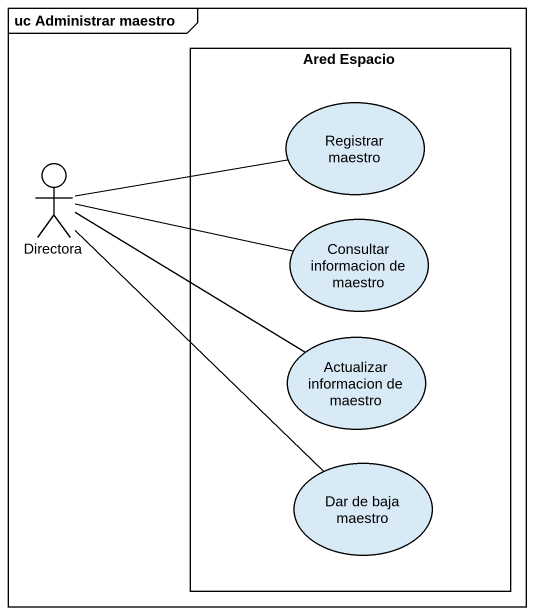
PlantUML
@startuml
mainframe uc Administrar maestro
rectangle "Ared Espacio" as Ared_Espacio {
  usecase "Registrar maestro" as Registrar_maestro
  usecase "Consultar informacion de maestro" as Consultar_informacion_de
  usecase "Actualizar informacion de maestro" as Actualizar_informacion_de
  usecase "Dar de baja maestro" as Dar_de_baja_maestro
}
actor Directora
Registrar_maestro -left- Directora
Consultar_informacion_de -left- Directora
Actualizar_informacion_de -left- Directora
Dar_de_baja_maestro -up- Directora
@enduml
